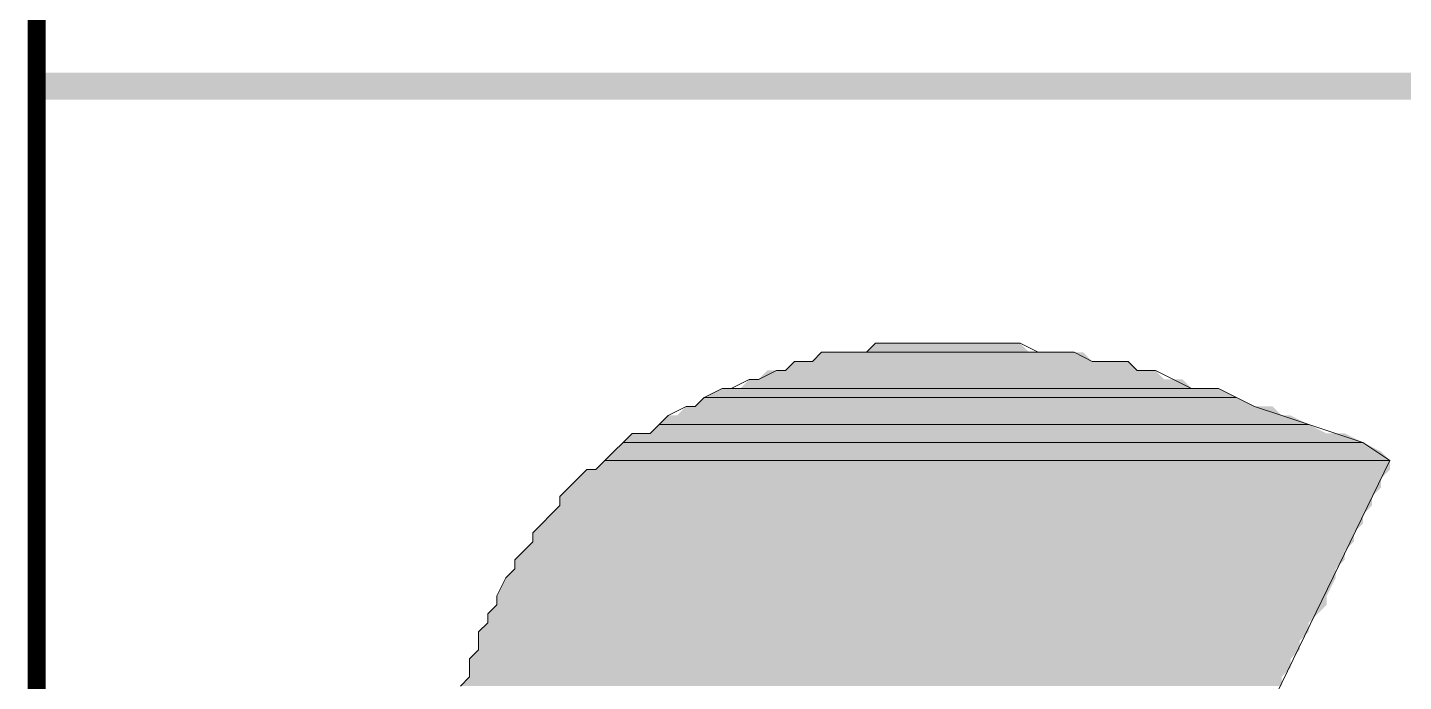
# Model space of a CAD drawing. Header units: millimetres. Extents: x 3.6 to 37.8, y 0.6 to 28.7.
# Drawn here: x 3.564 to 4.2, y 1.356 to 1.658 of the extents above; entities that cross this region are included whole.
import ezdxf

# ---------------------------------------------------------------- set-up
doc = ezdxf.new("R2010")
doc.units = ezdxf.units.MM
doc.layers.add('PDF_0', color=7, linetype='Continuous')
doc.layers.add('PDF_a1$logo$mngr$FRAME-TB', color=172, linetype='Continuous', true_color=0x0000dd)

msp = doc.modelspace()

# ---------------------------------------------------------------- linework, layer by layer
at = {"layer": 'PDF_0', "lineweight": 0, "const_width": 0.00834}
msp.add_lwpolyline([(37.76483, 0.59884), (37.76483, 28.69933), (3.56806, 28.69933), (3.56806, 0.59884)], close=True, dxfattribs=at)
at = {"layer": 'PDF_0', "transparency": 33554559}
for points in [[(3.56806, 1.63713), (3.56806, 1.62462), (37.76483, 1.63713)], [(3.56806, 1.62462), (37.76483, 1.63713), (37.76483, 1.62462)]]:
    msp.add_solid(points, dxfattribs=at)
at = {"layer": 'PDF_a1$logo$mngr$FRAME-TB', "color": 5, "lineweight": 13}
msp.add_lwpolyline([(4.12264, 1.31188), (4.19353, 1.45783), (4.18102, 1.46617), (4.16851, 1.47034), (4.156, 1.47451), (4.14349, 1.47868), (4.13098, 1.48285), (4.12264, 1.48702), (4.1143, 1.49119), (4.10179, 1.49119), (4.09345, 1.49536), (4.08511, 1.49953), (4.07677, 1.49953), (4.0726, 1.5037), (4.06427, 1.5037), (4.05593, 1.5037), (4.04759, 1.50787), (4.04342, 1.50787), (4.03508, 1.50787), (4.03091, 1.50787), (4.02257, 1.51204), (4.01423, 1.51204), (4.01006, 1.51204), (4.00172, 1.51204), (3.99755, 1.51204), (3.98921, 1.51204), (3.98504, 1.51204), (3.9767, 1.51204), (3.96836, 1.51204), (3.96419, 1.51204), (3.95585, 1.51204), (3.95168, 1.50787), (3.94334, 1.50787), (3.93917, 1.50787), (3.93083, 1.50787), (3.92666, 1.5037), (3.91832, 1.5037), (3.91415, 1.49953), (3.90998, 1.49953), (3.90164, 1.49536), (3.89747, 1.49536), (3.88913, 1.49119), (3.88496, 1.49119), (3.87662, 1.48702), (3.87245, 1.48285), (3.86828, 1.48285), (3.85994, 1.47868), (3.85577, 1.47451), (3.8516, 1.47034), (3.84326, 1.47034), (3.83909, 1.46617), (3.83492, 1.462), (3.83075, 1.45783), (3.82658, 1.45366), (3.82242, 1.45366), (3.81825, 1.44949), (3.81408, 1.44532), (3.80991, 1.44115), (3.80991, 1.43698), (3.80574, 1.43281), (3.80157, 1.42864), (3.7974, 1.42447), (3.7974, 1.4203), (3.79323, 1.41613), (3.78906, 1.41196), (3.78906, 1.40779), (3.78489, 1.40362), (3.78072, 1.39528), (3.78072, 1.39111), (3.77655, 1.38694), (3.77655, 1.38277), (3.77238, 1.3786), (3.77238, 1.37443), (3.77238, 1.37026), (3.76821, 1.36609), (3.76821, 1.36192), (3.76821, 1.35775), (3.76404, 1.35358)], dxfattribs=at)
at = {"layer": 'PDF_a1$logo$mngr$FRAME-TB', "lineweight": 0}
for points in [[(4.04342, 1.50787), (3.93917, 1.50787), (4.04342, 1.50787)], [(4.03508, 1.50787), (3.94334, 1.50787), (4.03508, 1.50787)], [(4.1143, 1.49119), (3.88496, 1.49119), (4.1143, 1.49119)], [(4.12264, 1.48702), (3.87662, 1.48702), (4.12264, 1.48702)], [(4.156, 1.47451), (3.85577, 1.47451), (4.156, 1.47451)], [(4.18102, 1.46617), (3.83909, 1.46617), (4.18102, 1.46617)], [(4.19353, 1.45783), (3.83075, 1.45783), (4.19353, 1.45783)]]:
    msp.add_lwpolyline(points, dxfattribs=at)
at = {"layer": 'PDF_a1$logo$mngr$FRAME-TB', "transparency": 33554559}
for points in [[(3.93083, 1.50787), (4.05593, 1.5037), (3.92666, 1.5037)], [(3.935, 1.50787), (4.05176, 1.50787), (3.93083, 1.50787)], [(4.05176, 1.50787), (3.93083, 1.50787), (4.05593, 1.5037)], [(3.93917, 1.50787), (4.04759, 1.50787), (3.935, 1.50787)], [(4.04759, 1.50787), (3.935, 1.50787), (4.05176, 1.50787)], [(3.94334, 1.50787), (4.04342, 1.50787), (3.93917, 1.50787)], [(3.93917, 1.50787), (4.04342, 1.50787), (4.04342, 1.50787)], [(4.04342, 1.50787), (3.93917, 1.50787), (4.04759, 1.50787)], [(3.95168, 1.50787), (4.03508, 1.50787), (3.94334, 1.50787)], [(3.94334, 1.50787), (4.03508, 1.50787), (4.03508, 1.50787)], [(4.03508, 1.50787), (3.94334, 1.50787), (4.04342, 1.50787)], [(3.95585, 1.51204), (4.02674, 1.50787), (3.95168, 1.50787)], [(4.03091, 1.50787), (4.03091, 1.50787), (3.95168, 1.50787)], [(4.03091, 1.50787), (3.95168, 1.50787), (4.02674, 1.50787)], [(4.03091, 1.50787), (3.95168, 1.50787), (4.03508, 1.50787)], [(3.96002, 1.51204), (4.0184, 1.51204), (3.95585, 1.51204)], [(4.02257, 1.51204), (4.02257, 1.51204), (3.95585, 1.51204)], [(4.02257, 1.51204), (3.95585, 1.51204), (4.0184, 1.51204)], [(4.02257, 1.51204), (3.95585, 1.51204), (4.02674, 1.50787)], [(4.01423, 1.51204), (3.96419, 1.51204), (3.96002, 1.51204)], [(4.01423, 1.51204), (3.96002, 1.51204), (4.0184, 1.51204)], [(3.96836, 1.51204), (4.01423, 1.51204), (3.96419, 1.51204)], [(3.96419, 1.51204), (4.01423, 1.51204), (4.01423, 1.51204)], [(3.97253, 1.51204), (4.00589, 1.51204), (3.96836, 1.51204)], [(4.01006, 1.51204), (4.01006, 1.51204), (3.96836, 1.51204)], [(4.01006, 1.51204), (3.96836, 1.51204), (4.00589, 1.51204)], [(4.01006, 1.51204), (3.96836, 1.51204), (4.01423, 1.51204)], [(3.9767, 1.51204), (4.00172, 1.51204), (3.97253, 1.51204)], [(4.00172, 1.51204), (3.97253, 1.51204), (4.00589, 1.51204)], [(3.99755, 1.51204), (3.98087, 1.51204), (3.9767, 1.51204)], [(3.99755, 1.51204), (3.9767, 1.51204), (4.00172, 1.51204)], [(3.98504, 1.51204), (3.99755, 1.51204), (3.98087, 1.51204)], [(3.98087, 1.51204), (3.99755, 1.51204), (3.99755, 1.51204)], [(3.98921, 1.51204), (3.99338, 1.51204), (3.98504, 1.51204)], [(3.99338, 1.51204), (3.98504, 1.51204), (3.99755, 1.51204)], [(3.91832, 1.5037), (4.07677, 1.49953), (3.91415, 1.49953)], [(3.92249, 1.5037), (4.06844, 1.5037), (3.91832, 1.5037)], [(4.0726, 1.5037), (4.0726, 1.5037), (3.91832, 1.5037)], [(4.0726, 1.5037), (3.91832, 1.5037), (4.06844, 1.5037)], [(4.0726, 1.5037), (3.91832, 1.5037), (4.07677, 1.49953)], [(3.92666, 1.5037), (4.06427, 1.5037), (3.92249, 1.5037)], [(4.06427, 1.5037), (3.92249, 1.5037), (4.06844, 1.5037)], [(4.0601, 1.5037), (4.0601, 1.5037), (3.92666, 1.5037)], [(4.0601, 1.5037), (3.92666, 1.5037), (4.05593, 1.5037)], [(4.0601, 1.5037), (3.92666, 1.5037), (4.06427, 1.5037)], [(3.89747, 1.49536), (4.10179, 1.49119), (3.8933, 1.49119)], [(3.90164, 1.49536), (4.09345, 1.49536), (3.89747, 1.49536)], [(4.09762, 1.49536), (4.09762, 1.49536), (3.89747, 1.49536)], [(4.09762, 1.49536), (3.89747, 1.49536), (4.09345, 1.49536)], [(4.09762, 1.49536), (3.89747, 1.49536), (4.10179, 1.49119)], [(3.90581, 1.49953), (4.08928, 1.49536), (3.90164, 1.49536)], [(4.08928, 1.49536), (3.90164, 1.49536), (4.09345, 1.49536)], [(3.90998, 1.49953), (4.08511, 1.49953), (3.90581, 1.49953)], [(4.08511, 1.49953), (3.90581, 1.49953), (4.08928, 1.49536)], [(4.07677, 1.49953), (3.91415, 1.49953), (3.90998, 1.49953)], [(4.08094, 1.49953), (4.08094, 1.49953), (3.90998, 1.49953)], [(4.08094, 1.49953), (3.90998, 1.49953), (4.07677, 1.49953)], [(4.08094, 1.49953), (3.90998, 1.49953), (4.08511, 1.49953)], [(3.91415, 1.49953), (4.07677, 1.49953), (4.07677, 1.49953)], [(3.88496, 1.49119), (4.12264, 1.48702), (3.87662, 1.48702)], [(3.88913, 1.49119), (4.1143, 1.49119), (3.88496, 1.49119)], [(3.88496, 1.49119), (4.1143, 1.49119), (4.1143, 1.49119)], [(4.1143, 1.49119), (3.88496, 1.49119), (4.12264, 1.48702)], [(3.8933, 1.49119), (4.10596, 1.49119), (3.88913, 1.49119)], [(4.10596, 1.49119), (3.88913, 1.49119), (4.1143, 1.49119)], [(4.10179, 1.49119), (3.8933, 1.49119), (4.10596, 1.49119)], [(3.86828, 1.48285), (4.14349, 1.47868), (3.86411, 1.47868)], [(4.13098, 1.48285), (3.87245, 1.48285), (3.86828, 1.48285)], [(4.13932, 1.48285), (4.13932, 1.48285), (3.86828, 1.48285)], [(4.13932, 1.48285), (3.86828, 1.48285), (4.13098, 1.48285)], [(4.13932, 1.48285), (3.86828, 1.48285), (4.14349, 1.47868)], [(3.87662, 1.48702), (4.13098, 1.48285), (3.87245, 1.48285)], [(3.87245, 1.48285), (4.13098, 1.48285), (4.13098, 1.48285)], [(3.87662, 1.48702), (4.12264, 1.48702), (4.12264, 1.48702)], [(4.12264, 1.48702), (3.87662, 1.48702), (4.13098, 1.48285)], [(3.85994, 1.47868), (4.156, 1.47451), (3.85577, 1.47451)], [(3.86411, 1.47868), (4.14766, 1.47868), (3.85994, 1.47868)], [(4.14766, 1.47868), (3.85994, 1.47868), (4.156, 1.47451)], [(4.14349, 1.47868), (3.86411, 1.47868), (4.14766, 1.47868)], [(3.84326, 1.47034), (4.18102, 1.46617), (3.83909, 1.46617)], [(3.84743, 1.47034), (4.17268, 1.47034), (3.84326, 1.47034)], [(4.17268, 1.47034), (3.84326, 1.47034), (4.18102, 1.46617)], [(3.8516, 1.47034), (4.16851, 1.47034), (3.84743, 1.47034)], [(4.16851, 1.47034), (3.84743, 1.47034), (4.17268, 1.47034)], [(3.85577, 1.47451), (4.16434, 1.47034), (3.8516, 1.47034)], [(4.16434, 1.47034), (3.8516, 1.47034), (4.16851, 1.47034)], [(3.85577, 1.47451), (4.156, 1.47451), (4.156, 1.47451)], [(4.156, 1.47451), (3.85577, 1.47451), (4.16434, 1.47034)], [(3.83909, 1.46617), (4.18936, 1.462), (3.83492, 1.462)], [(3.83909, 1.46617), (4.18102, 1.46617), (4.18102, 1.46617)], [(4.18102, 1.46617), (3.83909, 1.46617), (4.18936, 1.462)], [(3.83075, 1.45783), (4.19353, 1.45366), (3.82658, 1.45366)], [(3.83492, 1.462), (4.19353, 1.45783), (3.83075, 1.45783)], [(3.83075, 1.45783), (4.19353, 1.45783), (4.19353, 1.45783)], [(4.19353, 1.45783), (3.83075, 1.45783), (4.19353, 1.45366)], [(4.18936, 1.462), (3.83492, 1.462), (4.19353, 1.45783)], [(3.82242, 1.45366), (4.18936, 1.44949), (3.81825, 1.44949)], [(4.19353, 1.45366), (3.82658, 1.45366), (3.82242, 1.45366)], [(4.19353, 1.45366), (3.82242, 1.45366), (4.18936, 1.44949)], [(3.82658, 1.45366), (4.19353, 1.45366), (4.19353, 1.45366)], [(3.81408, 1.44532), (4.18519, 1.44115), (3.80991, 1.44115)], [(3.81825, 1.44949), (4.18936, 1.44532), (3.81408, 1.44532)], [(4.18936, 1.44532), (3.81408, 1.44532), (4.18519, 1.44115)], [(4.18936, 1.44949), (3.81825, 1.44949), (4.18936, 1.44532)], [(4.18519, 1.44115), (3.80991, 1.44115), (4.18519, 1.43698)], [(3.80991, 1.44115), (4.18519, 1.43698), (3.80991, 1.43698)], [(3.80574, 1.43281), (4.18102, 1.42864), (3.80157, 1.42864)], [(3.80991, 1.43698), (4.18102, 1.43281), (3.80574, 1.43281)], [(4.18102, 1.43281), (3.80574, 1.43281), (4.18102, 1.42864)], [(4.18519, 1.43698), (3.80991, 1.43698), (4.18102, 1.43281)], [(3.80157, 1.42864), (4.17685, 1.42447), (3.7974, 1.42447)], [(4.17685, 1.42447), (3.7974, 1.42447), (4.17685, 1.4203)], [(3.7974, 1.42447), (4.17685, 1.4203), (3.7974, 1.4203)], [(4.18102, 1.42864), (3.80157, 1.42864), (4.17685, 1.42447)], [(3.7974, 1.4203), (4.17268, 1.41613), (3.79323, 1.41613)], [(4.17685, 1.4203), (3.7974, 1.4203), (4.17268, 1.41613)], [(3.79323, 1.41613), (4.17268, 1.41196), (3.78906, 1.41196)], [(4.17268, 1.41196), (3.78906, 1.41196), (4.16851, 1.40779)], [(3.78906, 1.41196), (4.16851, 1.40779), (3.78906, 1.40779)], [(4.17268, 1.41613), (3.79323, 1.41613), (4.17268, 1.41196)], [(3.78906, 1.40779), (4.16851, 1.40362), (3.78489, 1.40362)], [(4.16851, 1.40779), (3.78906, 1.40779), (4.16851, 1.40362)], [(3.78489, 1.40362), (4.16434, 1.39528), (3.78072, 1.39528)], [(4.16851, 1.40362), (3.78489, 1.40362), (4.16434, 1.39528)], [(4.16434, 1.39528), (3.78072, 1.39528), (4.16434, 1.39111)], [(3.78072, 1.39528), (4.16434, 1.39111), (3.78072, 1.39111)], [(3.78072, 1.39111), (4.16017, 1.38694), (3.77655, 1.38694)], [(4.16017, 1.38694), (3.77655, 1.38694), (4.156, 1.38277)], [(3.77655, 1.38694), (4.156, 1.38277), (3.77655, 1.38277)], [(4.16434, 1.39111), (3.78072, 1.39111), (4.16017, 1.38694)], [(3.77655, 1.38277), (4.156, 1.3786), (3.77238, 1.3786)], [(4.156, 1.38277), (3.77655, 1.38277), (4.156, 1.3786)], [(4.156, 1.3786), (3.77238, 1.3786), (4.15183, 1.37443)], [(3.77238, 1.3786), (4.15183, 1.37443), (3.77238, 1.37443)], [(4.15183, 1.37443), (3.77238, 1.37443), (4.15183, 1.37026)], [(3.77238, 1.37443), (4.15183, 1.37026), (3.77238, 1.37026)], [(3.77238, 1.37026), (4.14766, 1.36609), (3.76821, 1.36609)], [(4.15183, 1.37026), (3.77238, 1.37026), (4.14766, 1.36609)], [(4.14766, 1.36609), (3.76821, 1.36609), (4.14766, 1.36192)], [(3.76821, 1.36609), (4.14766, 1.36192), (3.76821, 1.36192)], [(4.14766, 1.36192), (3.76821, 1.36192), (4.14349, 1.35775)], [(3.76821, 1.36192), (4.14349, 1.35775), (3.76821, 1.35775)], [(3.76821, 1.35775), (4.14349, 1.35358), (3.76404, 1.35358)], [(4.14349, 1.35775), (3.76821, 1.35775), (4.14349, 1.35358)]]:
    msp.add_solid(points, dxfattribs=at)

doc.saveas('drawing.dxf')
